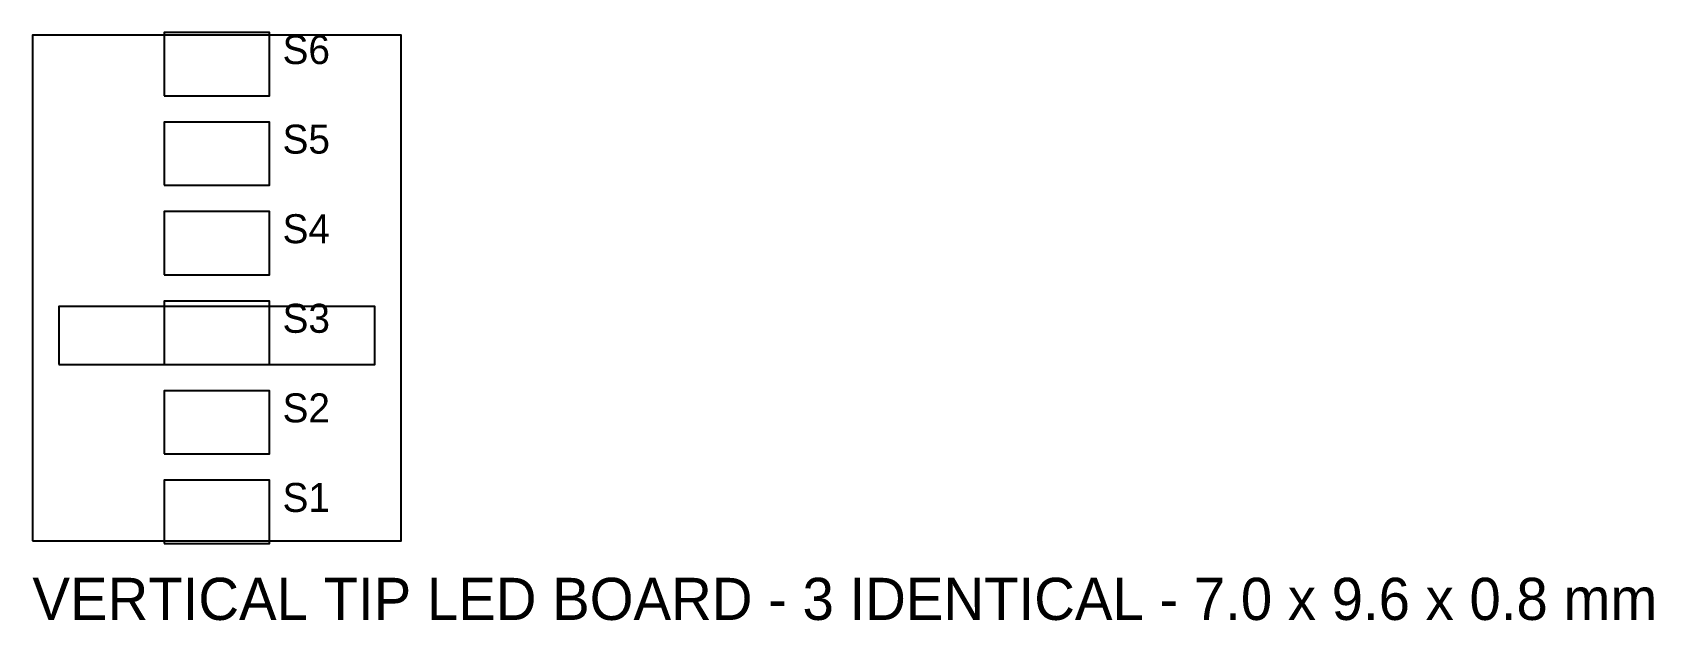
# Model space of a CAD drawing. Header units: millimetres. Extents: x -3.5 to 27.3, y -6.3 to 4.8.
import ezdxf

# ---------------------------------------------------------------- set-up
doc = ezdxf.new("R2010")
doc.units = ezdxf.units.MM
for name, color, linetype in [('CONNECTOR', 2, 'Continuous'), ('EDGE.CUTS', 7, 'Continuous'), ('LED_SIDE', 4, 'Continuous'), ('NOTES', 7, 'Continuous')]:
    doc.layers.add(name, color=color, linetype=linetype)

msp = doc.modelspace()

# ---------------------------------------------------------------- linework, layer by layer
at = {"layer": 'CONNECTOR'}
msp.add_lwpolyline([(-3, -1.45), (3, -1.45), (3, -0.35), (-3, -0.35)], close=True, dxfattribs=at)
at = {"layer": 'EDGE.CUTS'}
msp.add_lwpolyline([(-3.5, -4.8), (3.5, -4.8), (3.5, 4.8), (-3.5, 4.8)], close=True, dxfattribs=at)
at = {"layer": 'LED_SIDE'}
for points in [[(-1, 3.65), (1, 3.65), (1, 4.85), (-1, 4.85)], [(-1, 1.95), (1, 1.95), (1, 3.15), (-1, 3.15)], [(-1, 0.25), (1, 0.25), (1, 1.45), (-1, 1.45)], [(-1, -1.45), (1, -1.45), (1, -0.25), (-1, -0.25)], [(-1, -3.15), (1, -3.15), (1, -1.95), (-1, -1.95)], [(-1, -4.85), (1, -4.85), (1, -3.65), (-1, -3.65)]]:
    msp.add_lwpolyline(points, close=True, dxfattribs=at)

# ---------------------------------------------------------------- texts
at = {"layer": 'NOTES'}
for s, height, p in [('S6', 0.55, (1.25, 4.25)), ('S5', 0.55, (1.25, 2.55)), ('S4', 0.55, (1.25, 0.85)), ('S3', 0.55, (1.25, -0.85)), ('S2', 0.55, (1.25, -2.55)), ('S1', 0.55, (1.25, -4.25)), ('VERTICAL TIP LED BOARD - 3 IDENTICAL - 7.0 x 9.6 x 0.8 mm', 0.8, (-3.5, -6.3))]:
    msp.add_text(s, height=height, dxfattribs=at).set_placement(p)

doc.saveas('drawing.dxf')
